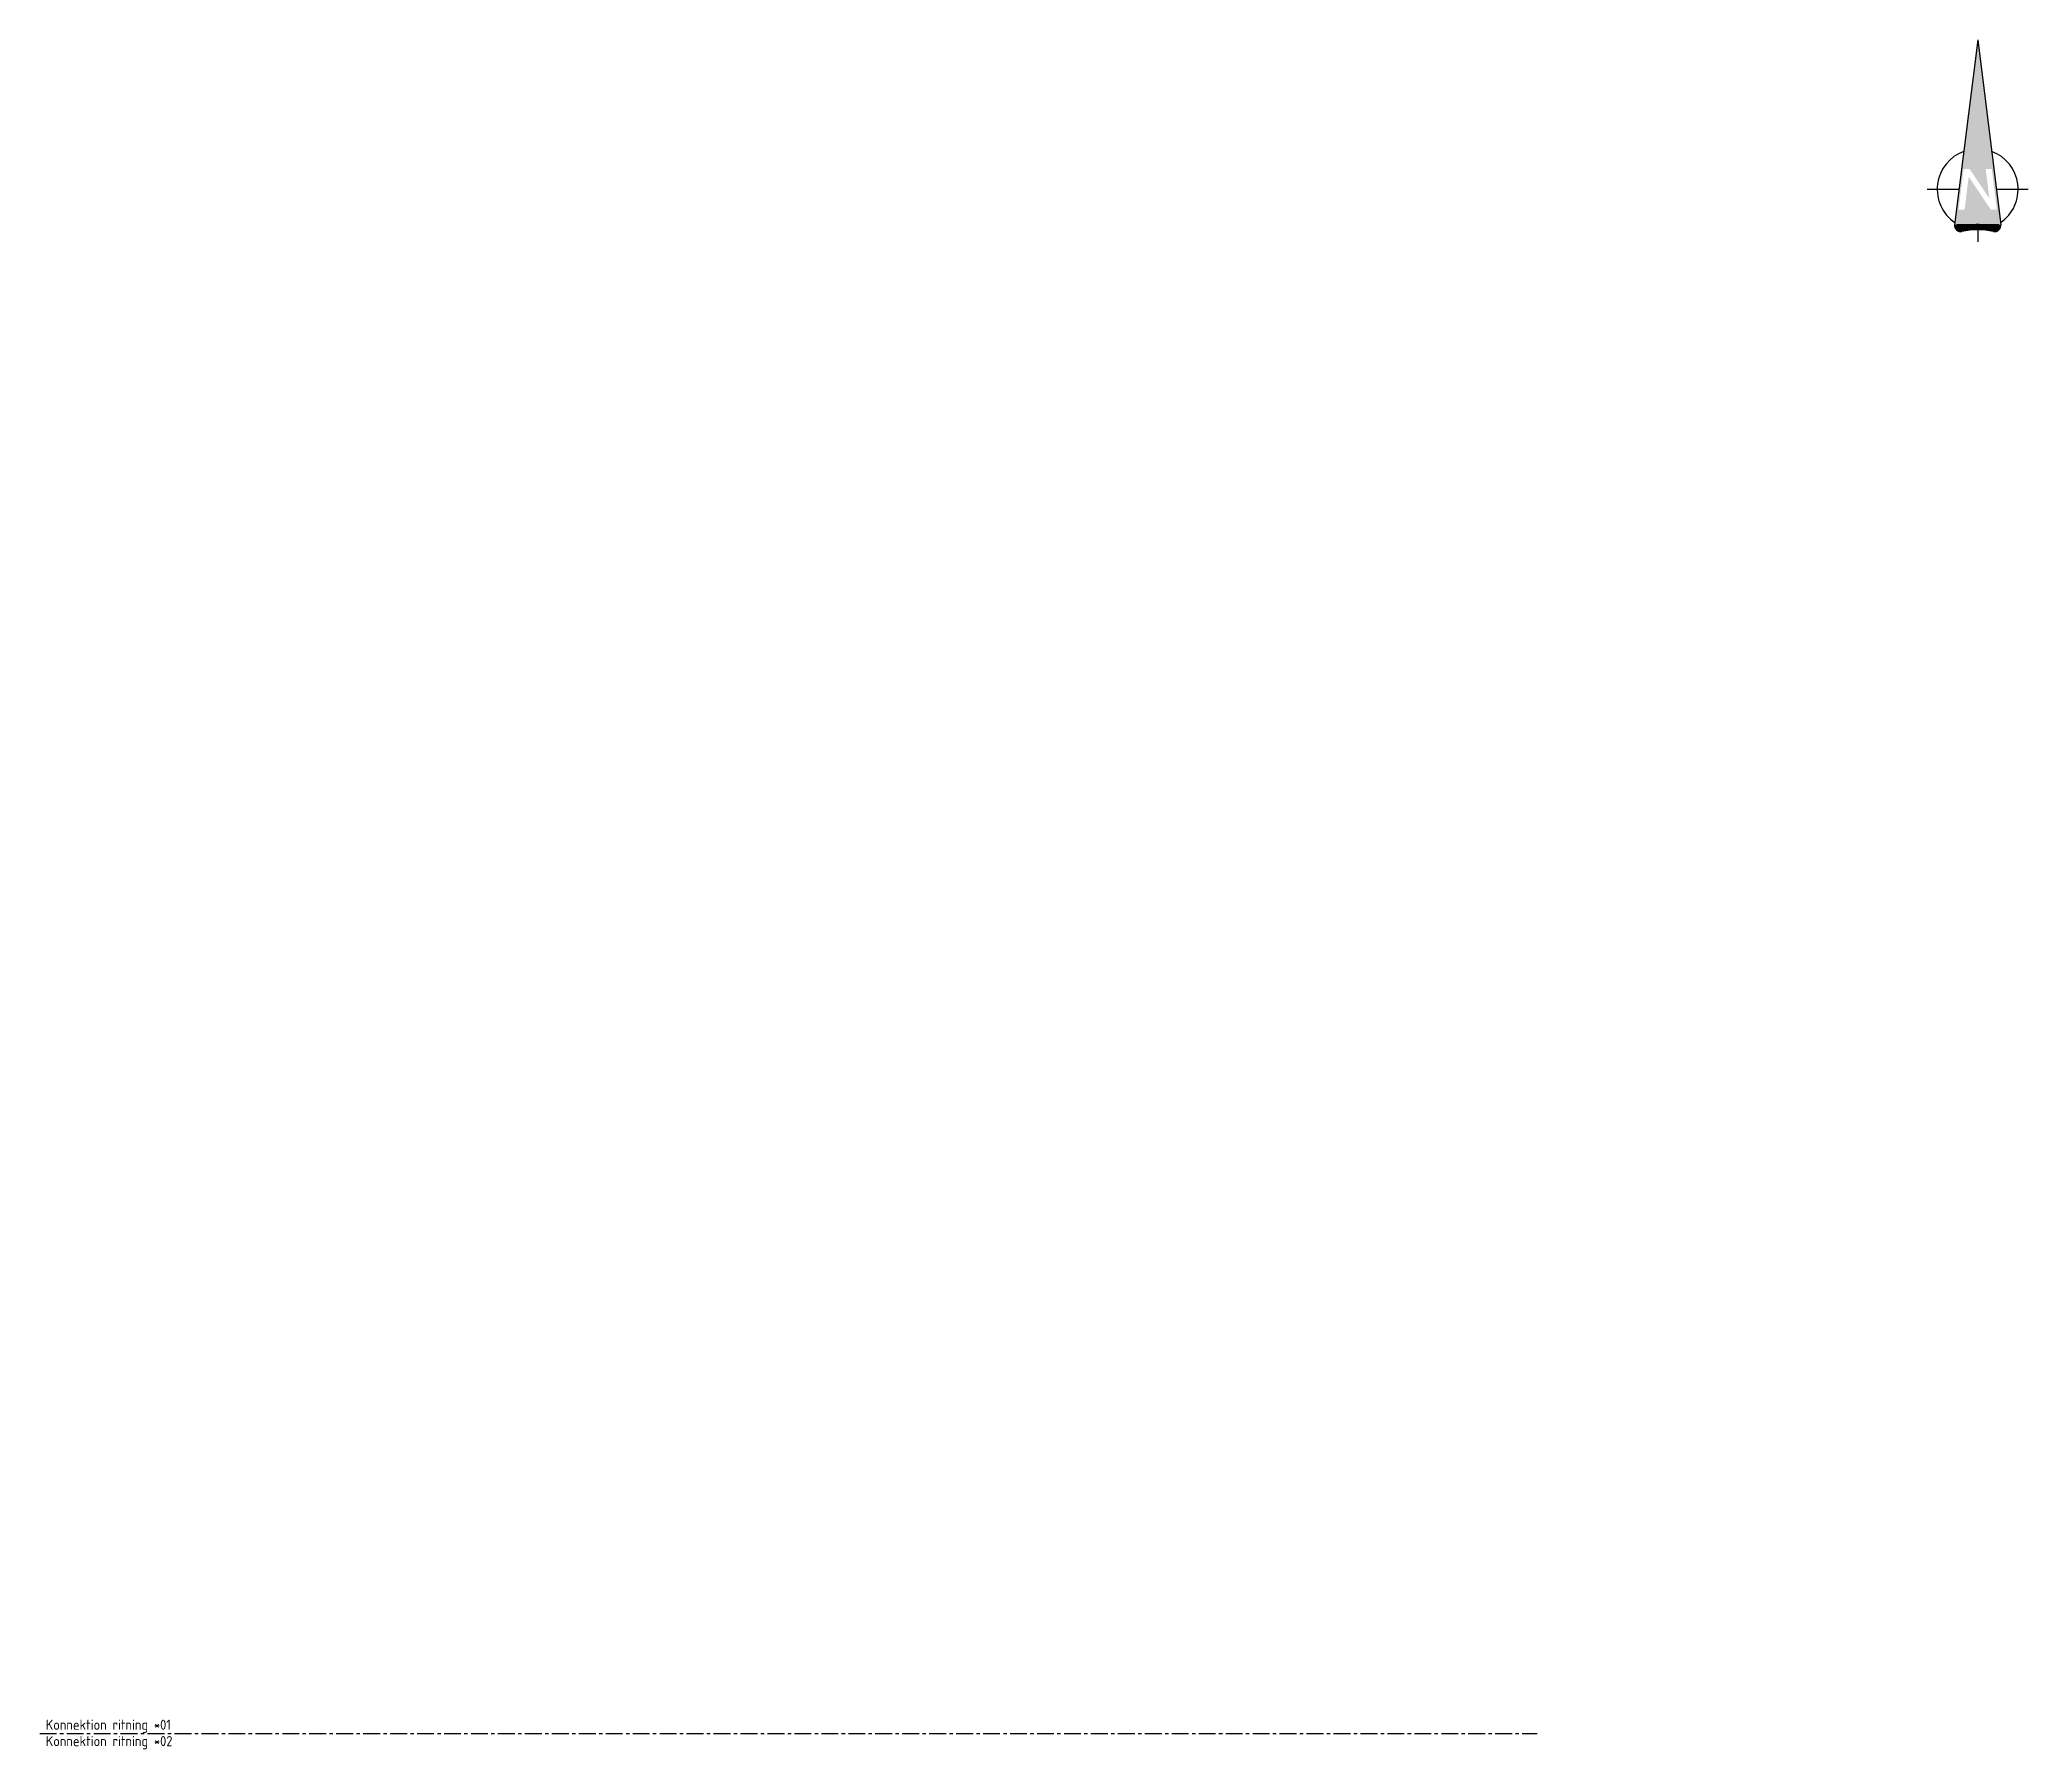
# Model space of a CAD drawing. Header units: metres. Extents: x 584 to 1175, y 15 to 523.
import ezdxf
from ezdxf.enums import TextEntityAlignment as Align

# ---------------------------------------------------------------- set-up
doc = ezdxf.new("R2010")
doc.units = ezdxf.units.M
doc.header["$LTSCALE"] = 0.5
doc.linetypes.add('CENTER', pattern=[16, 10, -2, 2, -2])
doc.layers.get('0').update_dxf_attribs({"linetype": 'CONTINUOUS'})
for name, color, linetype in [('konnektion', 6, 'CENTER'), ('konnektion-text', 3, 'CONTINUOUS'), ('norrpil', 4, 'CONTINUOUS')]:
    doc.layers.add(name, color=color, linetype=linetype)
doc.styles.add('ISO', font='iso.shx')

# ---------------------------------------------------------------- blocks, each defined once
blk = doc.blocks.new('LNARR007')
for p, q in [((0, 7.4), (-1.144, -1.753)), ((0, 7.4), (1.144, -1.753)), ((-2.5, 0), (-0.925, 0)), ((0.925, 0), (2.5, 0)), ((0, -2), (0, -2.6))]:
    blk.add_line(p, q)
for centre, radius, start, end in [((0, 0), 2, 110.19297, 235.557), ((0, 0), 2, 304.443, 69.80703), ((-0.846, -1.791), 0.3, 172.87498, 282.21745), ((0.846, -1.791), 0.3, 257.78255, 7.12502), ((0, -5.7), 3.7, 77.78255, 102.21745)]:
    blk.add_arc(centre, radius, start, end)
for points in [[(0, 7.4), (0.8, 1), (-0.8, 1)], [(-0.699, 1), (-0.949, -1), (-0.8, 1), (-1.05, -1)], [(-0.397, 1), (0.578, -0.448), (0.397, 1)], [(0.699, 1), (0.949, -1), (0.8, 1), (1.05, -1)], [(0.647, -1), (-0.444, 0.621), (-0.647, -1)], [(-1.05, -1), (1.05, -1), (-1.144, -1.753), (1.144, -1.753)], [(-1.144, -1.753), (-0.846, -1.791), (-1.134, -1.876), (-0.846, -1.791)], [(-1.134, -1.876), (-0.846, -1.791), (-1.066, -1.995), (-0.846, -1.791)], [(-1.086, -1.726), (0.009, -1.707), (-1.075, -1.959), (-0.014, -1.975)], [(-1.066, -1.995), (-0.846, -1.791), (-0.97, -2.064), (-0.846, -1.791)], [(-0.97, -2.064), (-0.846, -1.791), (-0.873, -2.089), (-0.846, -1.791)], [(-0.873, -2.089), (-0.846, -1.791), (-0.783, -2.084), (-0.846, -1.791)], [(-0.783, -2.084), (-0.846, -1.791), (-0.672, -2.062), (-0.846, -1.791)], [(-0.674, -2.062), (-0.417, -2.024), (-0.778, -1.939), (-0.311, -1.922)], [(-0.407, -2.022), (-0.184, -2.005), (-0.322, -1.922), (-0.109, -1.886)], [(-0.173, -2.004), (0, -2), (-0.12, -1.886), (0.05, -1.869)], [(0.173, -2.004), (0, -2), (0.12, -1.886), (-0.05, -1.869)], [(1.086, -1.726), (-0.009, -1.707), (1.075, -1.959), (0.014, -1.975)], [(0.407, -2.022), (0.184, -2.005), (0.322, -1.922), (0.109, -1.886)], [(0.674, -2.062), (0.417, -2.024), (0.778, -1.939), (0.311, -1.922)], [(0.783, -2.084), (0.846, -1.791), (0.672, -2.062), (0.846, -1.791)], [(0.873, -2.089), (0.846, -1.791), (0.783, -2.084), (0.846, -1.791)], [(1.144, -1.753), (0.846, -1.791), (1.134, -1.876), (0.846, -1.791)], [(0.97, -2.064), (0.846, -1.791), (0.873, -2.089), (0.846, -1.791)], [(1.066, -1.995), (0.846, -1.791), (0.97, -2.064), (0.846, -1.791)], [(1.134, -1.876), (0.846, -1.791), (1.066, -1.995), (0.846, -1.791)]]:
    blk.add_solid(points)

msp = doc.modelspace()

# ---------------------------------------------------------------- linework, layer by layer
at = {"layer": 'konnektion', "flags": 128}
msp.add_lwpolyline([(584.49, 19.66), (1028.97, 19.66)], dxfattribs=at)

# ---------------------------------------------------------------- block references
at = {"layer": 'norrpil', "xscale": 6, "yscale": 6, "zscale": 6}
msp.add_blockref('LNARR007', (1159.68, 478.13), dxfattribs=at)

# ---------------------------------------------------------------- texts
at = {"layer": 'konnektion-text', "style": 'ISO'}
msp.add_text('Konnektion ritning *01', height=3, dxfattribs=at).set_placement((586.27, 19.87), align=Align.BOTTOM_LEFT)
msp.add_text('Konnektion ritning *02', height=3, dxfattribs=at).set_placement((586.27, 18.91), align=Align.TOP_LEFT)

doc.saveas('drawing.dxf')
